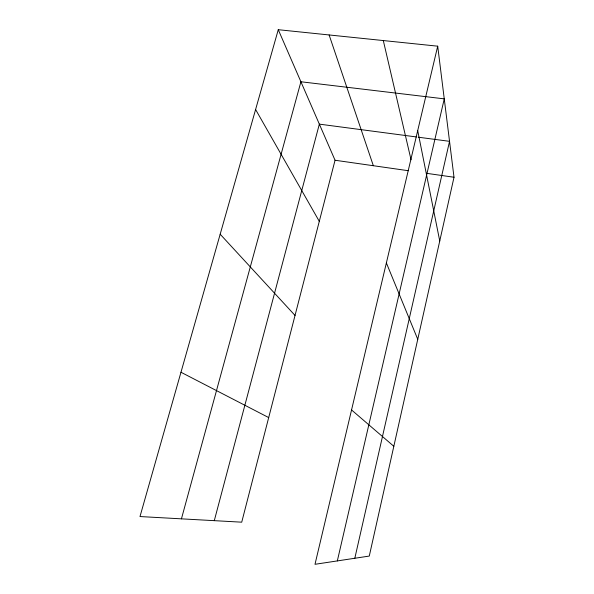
<?xml version="1.0" encoding="UTF-8"?>
<svg xmlns="http://www.w3.org/2000/svg" width="594" height="594" viewBox="0 0 594 594"><rect width="100%" height="100%" fill="white"/><g stroke="black" fill="none" stroke-linecap="round" stroke-linejoin="round"><path stroke-width="0.89" d="M437.704 46.176L454.009 177.242L369.275 556.066L314.998 564.3L437.704 46.176L278.267 29.7L139.991 516.55L241.721 522.178L335.053 160.246L278.267 29.7M354.818 558.256L449.539 141.327L418.273 137.199M337.333 560.914L444.26 98.864L300.913 81.764L181.437 518.844M214.293 520.663L319.349 124.131L416.431 136.954M335.053 160.246L408.382 170.723M426.581 173.322L454.009 177.242M180.97 372.252L268.696 417.575M351.551 409.949L393.829 446.28M220.174 234.222L295.032 315.436M255.598 109.504L319.297 221.362M386.375 262.919L417.753 339.323M329.121 34.957L373.344 165.719M383.301 40.555L411.055 159.793M417.708 130.591L439.746 241.008"/></g></svg>
